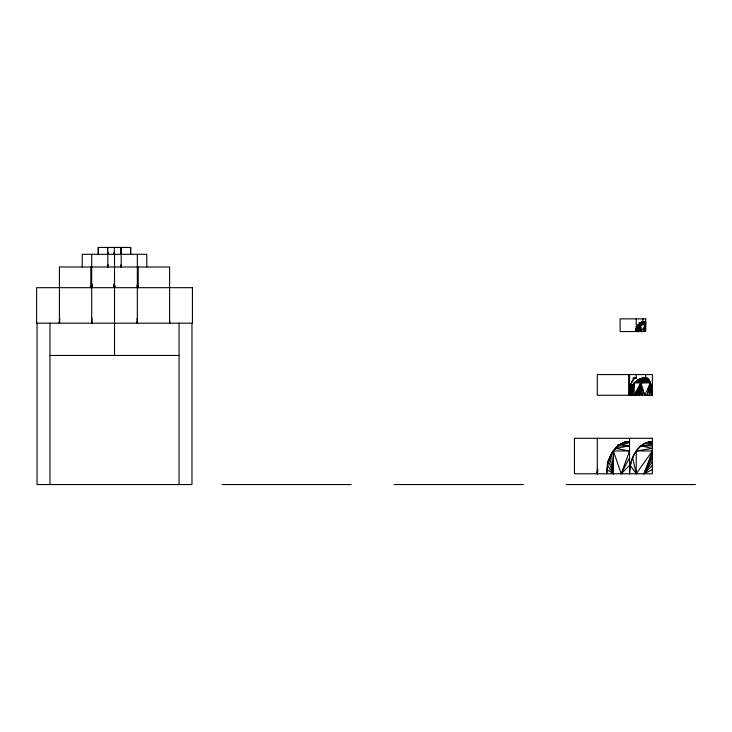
<?xml version="1.0" encoding="UTF-8"?>
<svg xmlns="http://www.w3.org/2000/svg" width="732" height="732" viewBox="0 0 732 732"><rect width="100%" height="100%" fill="white"/><g stroke="black" fill="none" stroke-linecap="round" stroke-linejoin="round"><path stroke-width="1.1" d="M121.192 247.453L121.192 266.997L121.045 265.368M130.644 247.453L130.644 254.315L130.644 247.453L98.244 247.453L98.244 254.315M636.236 374.564L636.236 377.794A17.467 6.679 -90 0 0 629.547 395.262L630.106 390.742L631.716 386.523L634.278 382.909L650.409 382.909L644.727 395.262L640.427 384.721L634.122 395.262L634.278 382.909L637.618 380.137L641.516 378.389L645.688 377.794L647.417 378.389C651.8 382.717 652.066 389.47 652.368 395.262L597.285 395.262L597.285 374.564L652.368 374.564L652.368 395.262A17.467 6.679 90 0 0 651.48 386.523A17.467 6.679 -90 0 0 645.688 377.794L645.688 374.564M634.122 395.262L642.348 380.137L643.959 378.389L645.688 377.794A17.467 6.679 90 0 0 638.999 395.262L639.118 393.002L642.44 395.262L640.427 384.721L635.824 395.262L639.118 393.002M634.278 382.909L632.421 395.262L632.997 384.721L631.176 395.262L630.911 388.637L629.923 395.262L630.106 390.742M91.875 285.087A17.467 16.131 90 0 0 91.692 287.685L91.866 284.3M645.688 377.794A17.467 16.131 90 0 0 631.716 386.523A17.467 16.131 -90 0 0 629.547 395.262C629.859 389.47 630.124 382.717 634.507 378.389L636.236 377.794A17.467 16.131 90 0 0 635.028 377.84A17.467 16.131 -90 0 1 636.236 377.794L633.107 378.243M638.999 395.262L639.896 386.523L640.957 382.909L649.723 381.518L635.952 381.518L640.957 382.909L644.727 395.262M108.016 252.448A5.115 4.749 -90 0 0 107.696 254.315L107.76 252.988M114.155 252.101A5.115 1.912 -90 0 1 114.348 254.315L114.412 252.988M631.176 395.262L631.716 386.523M639.978 331.541L639.567 327.954L638.249 331.541L639.228 329.089L639.978 331.541L639.896 326.811L638.249 331.541L639.118 330.315L639.978 331.541L640.427 325.832L637.499 331.541L638.999 324.852L643.245 322.409L645.688 322.089A9.452 6.679 90 0 0 638.999 331.541C638.99 327.515 641.122 322.409 645.688 322.089A9.452 9.452 0 0 0 636.236 331.541L636.236 318.859M169.604 323.187A32.272 22.82 -90 0 0 169.54 320.772A32.272 32.272 0 0 1 169.604 323.187L169.604 266.997L59.42 266.997L59.42 323.187L59.612 321.101M91.692 254.315L91.692 323.187L91.884 321.101M107.824 254.315L107.824 266.997L107.979 265.368M597.285 438.285L597.285 473.787L597.669 469.615M610.698 455.606A32.272 22.82 90 0 0 609.793 457.656L607.514 465.433L606.737 473.787A32.272 22.82 -90 0 1 618.137 445.843L623.646 442.613L629.547 441.515A32.272 22.82 90 0 0 611.714 453.666M642.916 318.859L642.916 322.089A9.452 6.679 90 0 0 637.133 326.811A9.452 6.679 -90 0 0 636.236 331.541C636.282 327.835 637.883 323.498 641.699 322.245M629.547 473.787C629.52 460.044 636.794 442.613 652.368 441.515A32.272 22.82 90 0 0 632.613 457.656A32.272 22.82 -90 0 0 629.547 473.787L629.547 438.285M107.696 247.453L107.696 254.315L107.851 252.988M59.676 318.374A32.272 22.82 90 0 0 59.42 323.187L59.695 321.101M597.532 468.974A32.272 22.82 -90 0 0 597.285 473.787L597.696 470.658M636.236 331.541L637.499 326.811L638.999 324.852L645.688 323.352L643.154 322.885L640.957 323.352L641.653 324.102L645.688 324.852L643.245 331.541L645.688 329.089M113.78 286.56L114.284 283.165M652.148 390.742L651.471 395.262L652.258 393.002M651.471 393.084L651.471 395.262L651.809 388.637L649.238 395.262L650.94 384.721L647.006 395.262L650.409 382.909M643.245 322.409L643.154 322.885L645.688 322.409M636.556 329.089L636.556 331.541L637.499 326.811M630.115 388.637L628.651 395.262L628.651 374.564M90.795 266.997L90.795 287.685L91.244 285.883M629.776 390.742L628.651 395.262L629.666 393.002M649.238 395.262L651.48 386.523M113.872 286.935L114.393 285.425M636.556 331.541L638.999 324.852L645.688 324.852L640.957 331.541L640.427 325.832L638.249 331.541M629.547 445.843L615.777 448.405L629.547 450.967L621.203 473.787L613.416 450.967L618.137 445.843L629.547 445.843L620.892 444.233L617.689 444.919M630.325 465.433L636.236 473.787L636.236 450.967L652.368 450.967L644.023 473.787L652.368 469.615M120.377 254.315L120.899 252.988L120.432 251.762A5.115 4.703 -90 0 1 121.055 254.315L121.055 247.453L120.963 254.315L120.899 252.988M629.712 387.878L630.975 384.721L629.859 386.633M652.368 454.307L644.023 473.787L652.368 465.433M90.795 287.685L91.802 285.425M635.824 395.262L639.896 386.523L642.44 395.262L639.228 390.742L635.824 395.262L639.567 388.637L642.44 395.262M637.133 326.811L635.696 329.647L638.194 324.852L636.309 327.716M607.743 461.691L613.416 450.967L629.547 450.967M608.603 460.154L611.604 454.307L613.416 473.787L607.121 469.615M637.499 331.541L640.957 324.852L640.957 331.541M643.245 331.541L645.688 326.811M607.77 461.883L613.416 450.967L613.416 473.787L607.514 465.433M629.547 457.656L621.203 473.787L629.547 465.433M652.368 457.656L644.023 473.787L652.368 461.544M630.481 384.812L631.506 382.909M607.02 464.372L608.649 461.544L613.416 473.787L609.793 457.656M610.909 454.773L613.416 450.967M652.368 450.967L636.236 473.787L632.613 457.656M639.329 322.885L642.916 322.089L639.329 322.885L639.576 323.352M620.892 444.233L629.547 442.613L624.442 442.284M636.236 450.967L652.368 448.405L640.957 445.843L652.368 444.233L646.466 442.613L652.368 442.064L649.421 442.064M624.332 442.201L629.547 441.515A32.272 32.272 0 0 0 627.946 441.561M633.162 378.288L635.367 378.096L634.15 378.096M640.957 323.352L645.688 323.352M49.968 355.459L179.056 355.459M625.375 442.064L629.547 442.064M623.646 442.613L629.547 442.613M646.466 442.613L652.368 442.613M640.957 445.843L652.368 445.843M222.08 484.547L351.168 484.547M394.2 484.547L523.288 484.547M566.312 484.547L695.4 484.547M137.213 285.425L138.229 287.685L138.229 266.997M115.144 286.935L114.622 285.425L114.512 287.685L114.338 284.3M120.624 250.701L121.192 254.315A5.115 1.958 -90 0 0 120.771 251.131M137.781 285.883L138.229 287.685M121.036 252.988L121.192 254.315A5.115 1.958 90 0 0 121.109 252.805M137.14 321.101L137.332 323.187L137.332 254.315M114.284 252.988L114.348 254.315A5.115 2.004 -90 0 1 114.549 252.101M629.831 393.002L629.923 395.262M629.547 374.564L629.547 395.262M191.967 323.187L191.967 484.547L37.058 484.547L37.058 323.187M179.056 323.187L179.056 484.547M146.784 266.997L146.784 254.315L82.24 254.315L82.24 266.997M114.512 254.315L114.512 355.459M114.348 247.453L114.348 254.315M107.595 247.453L107.595 254.315M98.372 247.453L98.372 254.315M49.968 323.187L49.968 484.547M121.027 264.892A9.452 6.679 -90 0 1 121.192 266.997M107.824 266.997A9.452 6.679 -90 0 1 107.997 264.892M59.42 323.187A32.272 32.272 0 0 1 59.667 319.17M91.692 287.685A17.467 6.679 90 0 1 91.857 283.806M114.348 283.806A17.467 6.679 -90 0 1 114.512 287.685A17.467 6.679 -90 0 1 114.585 285.087M137.259 285.087A17.467 6.679 90 0 1 137.332 287.685A17.467 16.131 -90 0 0 137.287 286.386M137.076 318.374A32.272 22.82 90 0 1 137.332 323.187M91.692 323.187A32.272 22.82 -90 0 1 91.948 318.374M107.696 254.315A5.115 2.004 -90 0 1 107.888 252.101M639.466 322.739A9.452 9.452 0 0 1 640.134 322.51M640.82 322.327A9.452 9.452 0 0 1 642.916 322.089M597.285 473.787A32.272 32.272 0 0 1 597.641 468.974M647.417 378.389L643.154 379.258L641.516 378.389L647.417 378.389M649.028 380.137L641.653 381.518L637.618 380.137L649.028 380.137M648.223 379.258L642.348 380.137L639.567 379.258L648.223 379.258M646.548 378.096L643.602 378.096L646.548 378.096M192.425 287.685L36.6 287.685L36.6 323.187L192.425 323.187L192.425 287.685M645.688 318.859L620.096 318.859L620.096 331.541L645.688 331.541L645.688 318.859M652.368 438.285L574.464 438.285L574.464 473.787L652.368 473.787L652.368 438.285"/></g></svg>
